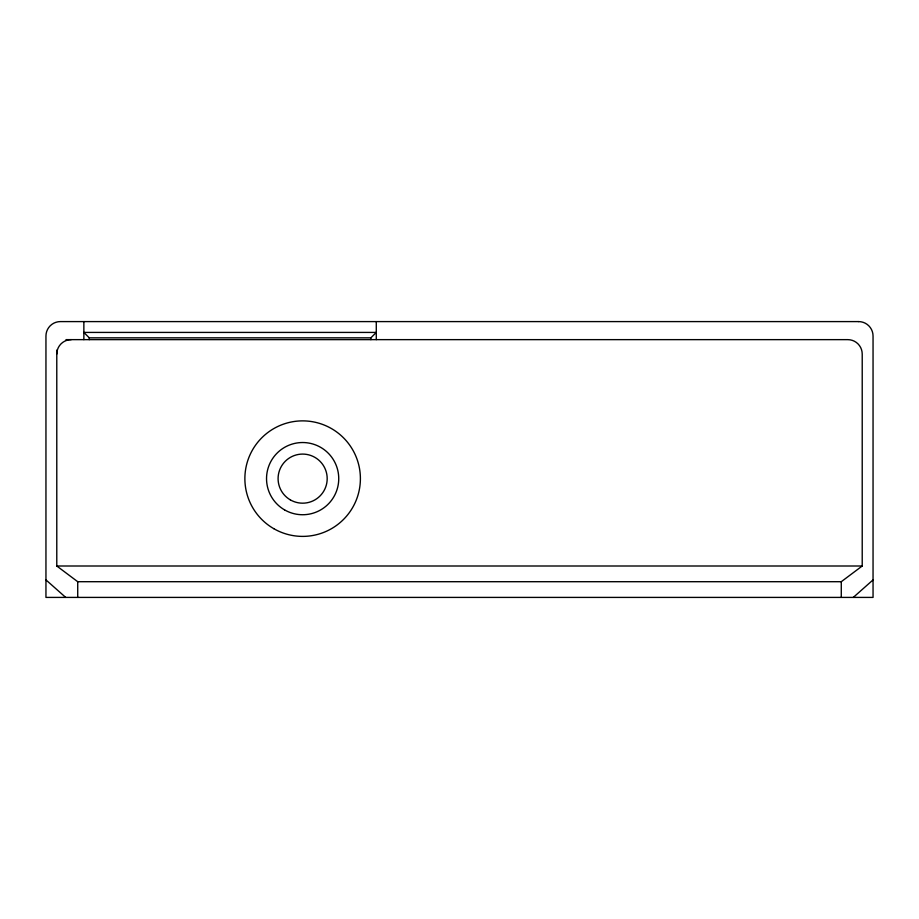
<?xml version="1.0" encoding="UTF-8"?>
<svg xmlns="http://www.w3.org/2000/svg" width="919" height="919" viewBox="0 0 919 919"><rect width="100%" height="100%" fill="white"/><g stroke="black" fill="none" stroke-linecap="round" stroke-linejoin="round"><path stroke-width="1.38" d="M370.874 337.836L376.285 332.425L83.859 332.425L89.269 337.836L370.874 337.836L370.874 339.639M853.303 597.407L873.05 579.9M56.783 350.139L56.783 566.001L77.724 581.704L841.276 581.704L862.217 566.001L862.217 354.079A14.44 14.44 0 0 0 847.777 339.639L65.973 339.639M56.783 566.001L862.217 566.001M45.95 579.9L65.697 597.407M841.276 581.704L841.276 597.407M376.285 321.593L376.285 339.639M89.269 337.836L89.269 339.639M83.859 321.593L83.859 339.639M77.724 581.704L77.724 597.407M56.783 354.079A14.44 14.44 0 0 1 71.222 339.639M858.61 321.593L60.39 321.593A14.44 14.44 0 0 0 45.95 336.032L45.95 597.407L873.05 597.407L873.05 336.032A14.44 14.44 0 0 0 858.61 321.593M290.358 499.89A24.549 24.549 0 0 0 327.187 478.638A24.549 24.549 0 0 0 290.358 457.375A24.549 24.549 0 0 0 290.358 499.89M273.759 528.655A57.759 57.759 0 0 0 360.397 478.638A57.759 57.759 0 0 0 273.759 428.61A57.759 57.759 0 0 0 273.759 528.655M284.58 509.896A36.105 36.105 0 0 0 338.743 478.638A36.105 36.105 0 0 0 284.58 447.369A36.105 36.105 0 0 0 284.58 509.896"/></g></svg>
